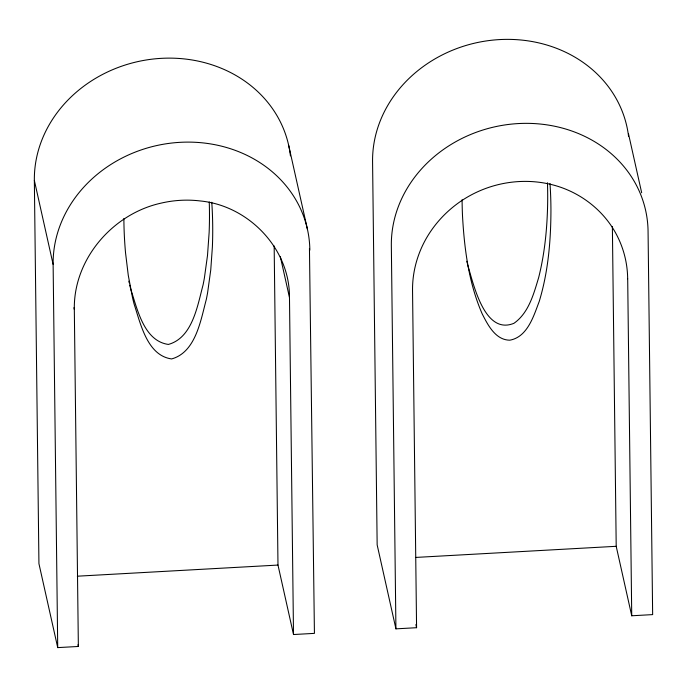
<?xml version="1.0" encoding="UTF-8"?>
<svg xmlns="http://www.w3.org/2000/svg" width="687" height="687" viewBox="0 0 687 687"><rect width="100%" height="100%" fill="white"/><g stroke="black" fill="none" stroke-linecap="round" stroke-linejoin="round"><path stroke-width="1.03" d="M290.429 155.88A129.027 114.446 -12.6 0 0 155.563 58.781A129.027 114.446 -12.6 0 0 34.35 180.423L38.936 563.632L57.717 647.609L78.361 646.467L74.325 309.459C73.354 259.197 112.728 213.743 161.11 203.129A101.135 89.705 -12.6 0 1 200.261 200.956C248.462 205.568 289.931 248.514 289.476 297.523L293.512 634.53L314.431 633.371L309.451 248.419M77.322 576.195L277.986 565.066L293.512 634.53M415.815 557.423L616.205 546.302L631.731 615.775L652.65 614.607L648.064 231.407A129.027 114.446 -12.6 0 0 518.324 123.566A129.027 114.446 -12.6 0 0 391.341 245.645L395.927 628.854L416.58 627.703L412.543 290.695A122.544 108.692 -12.6 0 1 421.672 247.449C433.008 222.305 454.133 201.978 479.371 191.003A101.856 90.349 -12.6 0 1 558.583 186.572C583.77 194.687 605.762 212.772 617.527 236.586A122.544 108.692 -12.6 0 1 627.66 278.767M467.443 264.143C473.223 282.606 484.043 335.617 513.962 323.294C528.715 312.946 533.705 293.984 538.642 277.642C544.662 253.812 547.084 229.209 547.625 204.683A520.729 461.887 -12.6 0 0 547.453 182.768M628.536 133.991L641.675 192.781M415.884 624.595L416.58 627.703M288.677 145.386L307.45 229.364M395.927 628.854L377.154 544.868L372.569 161.66A129.027 114.446 -12.6 0 1 493.292 40.069A129.027 114.446 -12.6 0 1 628.545 136.258M280.356 256.715L289.476 297.523M128.847 281.172L129.233 282.907M73.938 307.724L74.325 309.459M34.35 180.423L53.122 264.409L57.717 647.609M77.974 644.732L78.361 646.467M466.825 261.249L467.237 263.181M627.695 278.767L631.731 615.775M612.375 226.47L616.205 546.302M274.165 245.963L277.986 565.066M462.093 199.702A516.04 457.74 -12.6 0 0 462.514 215.933C464.36 249.201 468.774 283.018 482.171 313.804C487.779 324.882 495.49 340.108 509.84 340.185C527.599 336.965 533.705 315.9 539.252 301.37C548.192 271.863 550.862 240.845 550.94 210.145A516.22 457.894 -12.6 0 0 549.995 183.489M53.122 264.409A129.027 114.446 -12.6 0 1 180.106 142.329A129.027 114.446 -12.6 0 1 309.846 250.171M129.749 285.096A319.043 282.992 -12.6 0 0 130.856 289.536C137.348 309.287 143.978 341.044 168.384 344.436C192.566 337.721 197.452 305.801 203.094 284.804A319.043 282.992 -12.6 0 0 204.391 277.977L207.5 255.495L209.131 232.575A516.607 458.238 -12.6 0 0 209.252 201.944M123.875 218.492A515.937 457.636 -12.6 0 0 125.532 252.764L128.28 275.401L132.471 297.402A319.043 282.992 -12.6 0 0 134.102 304.04C140.595 323.783 147.224 355.548 171.621 358.94C195.812 352.225 200.69 320.305 206.34 299.309A319.043 282.992 -12.6 0 0 207.637 292.482L210.746 270L212.377 247.08A516.023 457.722 -12.6 0 0 211.776 202.279"/></g></svg>
